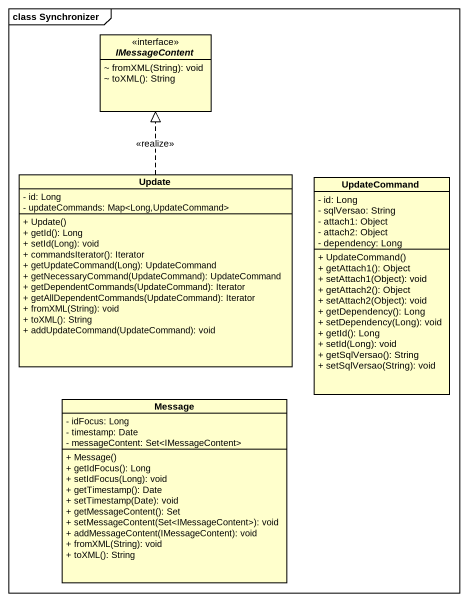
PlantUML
@startuml
mainframe class Synchronizer
hide circle
hide empty members
skinparam classAttributeIconSize 0
interface IMessageContent <<interface>> {
  ~ fromXML(String): void
  ~ toXML(): String
}
class Update {
  - id: Long
  - updateCommands: Map<Long,UpdateCommand>
  + Update()
  + getId(): Long
  + setId(Long): void
  + commandsIterator(): Iterator
  + getUpdateCommand(Long): UpdateCommand
  + getNecessaryCommand(UpdateCommand): UpdateCommand
  + getDependentCommands(UpdateCommand): Iterator
  + getAllDependentCommands(UpdateCommand): Iterator
  + fromXML(String): void
  + toXML(): String
  + addUpdateCommand(UpdateCommand): void
}
class UpdateCommand {
  - id: Long
  - sqlVersao: String
  - attach1: Object
  - attach2: Object
  - dependency: Long
  + UpdateCommand()
  + getAttach1(): Object
  + setAttach1(Object): void
  + getAttach2(): Object
  + setAttach2(Object): void
  + getDependency(): Long
  + setDependency(Long): void
  + getId(): Long
  + setId(Long): void
  + getSqlVersao(): String
  + setSqlVersao(String): void
}
class Message {
  - idFocus: Long
  - timestamp: Date
  - messageContent: Set<IMessageContent>
  + Message()
  + getIdFocus(): Long
  + setIdFocus(Long): void
  + getTimestamp(): Date
  + setTimestamp(Date): void
  + getMessageContent(): Set
  + setMessageContent(Set<IMessageContent>): void
  + addMessageContent(IMessageContent): void
  + fromXML(String): void
  + toXML(): String
}
Update .up.|> IMessageContent : <<realize>>
@enduml
